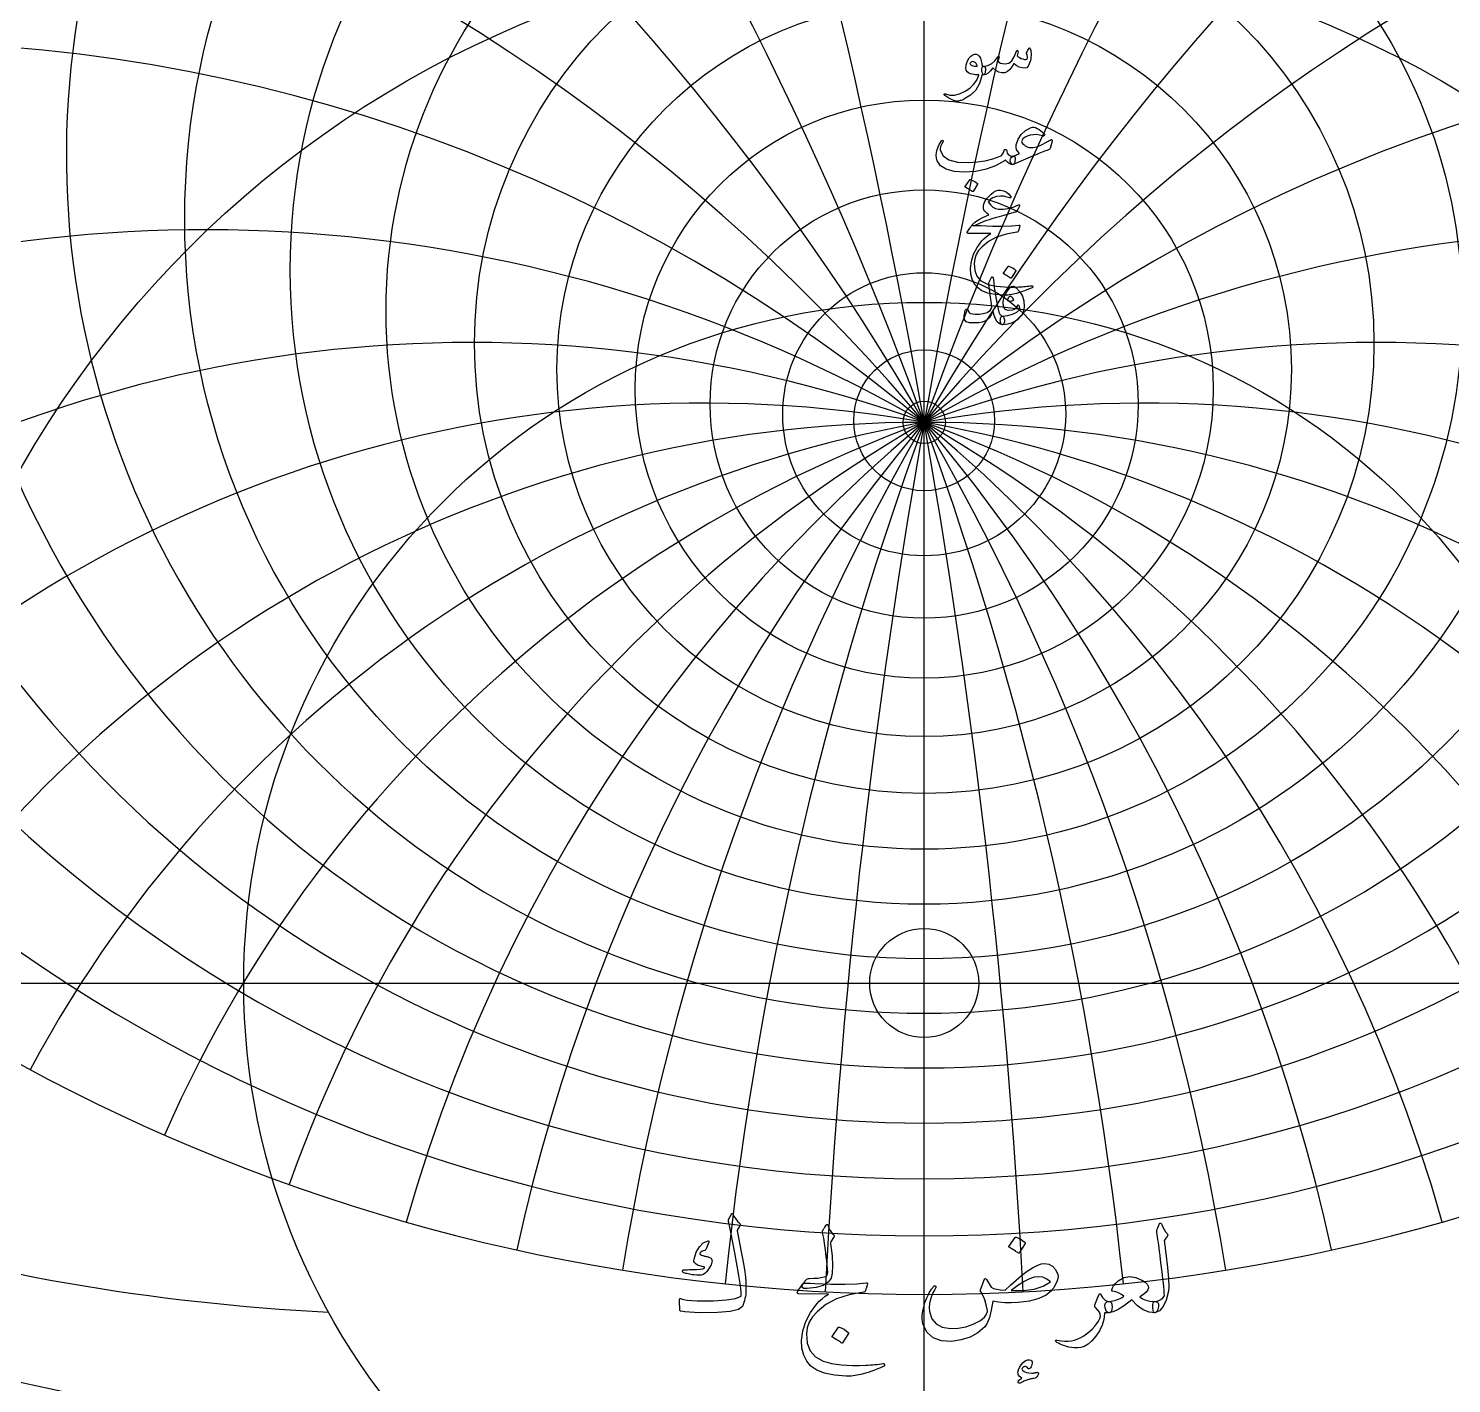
# Model space of a CAD drawing. Header units: millimetres. Extents: x -51 to 51, y -51 to 52.
# Drawn here: x -28.17 to 16.59, y -12.59 to 30.01 of the extents above; entities that cross this region are included whole.
import ezdxf

# ---------------------------------------------------------------- set-up
doc = ezdxf.new("R2010")
doc.units = ezdxf.units.MM
for name, color, linetype in [('CUT_INNER', 6, 'Continuous'), ('CUT_OUTER', 1, 'Continuous'), ('ENGRAVE', 7, 'Continuous'), ('ENGRAVE_FINE', 8, 'Continuous'), ('TEXT', 5, 'Continuous')]:
    doc.layers.add(name, color=color, linetype=linetype)

msp = doc.modelspace()

# ---------------------------------------------------------------- linework, layer by layer
at = {"layer": 'CUT_INNER'}
msp.add_circle((0, 0), 1.715, dxfattribs=at)
at = {"layer": 'CUT_OUTER'}
msp.add_arc((-0.0002, -0.0001), 50.6325, 130.42941, 87.80108, dxfattribs=at)
at = {"layer": 'ENGRAVE'}
for points in [[(0, -49.95), (0, 49.95)], [(-49.95, 0), (49.95, 0)]]:
    msp.add_lwpolyline(points, dxfattribs=at)
for centre, radius in [((0, 0), 49.95), ((0, 24.0199), 23.2589), ((0, 22.4166), 19.939), ((0, 21.1331), 16.9252), ((0, 20.1084), 14.1467), ((0, 0), 32.6967), ((0, 19.2985), 11.5493), ((0, 18.6717), 9.0899), ((0, 18.205), 6.7334), ((0, 17.8821), 4.45), ((0, 0), 21.4029), ((0, 17.6925), 2.2135), ((0, 17.6299), 0.666)]:
    msp.add_circle(centre, radius, dxfattribs=at)
for centre, radius, start, end in [((0, 26.0291), 26.9804, 129.12907, 50.87093), ((0, 28.5677), 31.2367, 156.79715, 23.20285), ((0, 31.8193), 36.2207, 175.75581, 4.24419), ((0, 36.0668), 42.2252, 191.14571, 348.85429), ((0, 41.7678), 49.7183, 204.48686, 335.51314), ((0, -21.505), 39.1349, 33.33333, 146.66667), ((0, -21.505), 39.1349, 33.33333, 146.66667), ((0, 49.713), 59.5017, 216.474136, 323.525864), ((-15.3731, 57.3733), 67.802, 239.347252, 267.156485)]:
    msp.add_arc(centre, radius, start, end, dxfattribs=at)
at = {"layer": 'ENGRAVE_FINE'}
for centre, radius, start, end in [((-221.9451, -21.505), 225.369, 3.00074, 18.312766), ((-221.9451, -21.505), 225.369, 3.00074, 18.312766), ((221.9451, -21.505), 225.369, 161.687234, 176.99926), ((221.9451, -21.505), 225.369, 161.687234, 176.99926), ((-107.5223, -21.505), 114.4228, 6.043545, 36.957146), ((-107.5223, -21.505), 114.4228, 6.043545, 36.957146), ((107.5223, -21.505), 114.4228, 143.042854, 173.956455), ((107.5223, -21.505), 114.4228, 143.042854, 173.956455), ((-67.7837, -21.505), 78.2698, 9.172746, 56.298227), ((-67.7837, -21.505), 78.2698, 9.172746, 56.298227), ((67.7837, -21.505), 78.2698, 123.701773, 170.827254), ((67.7837, -21.505), 78.2698, 123.701773, 170.827254), ((-46.6392, -21.505), 60.8831, 12.43746, 76.762685), ((-46.6392, -21.505), 60.8831, 12.43746, 76.762685), ((46.6392, -21.505), 60.8831, 103.237315, 167.56254), ((46.6392, -21.505), 60.8831, 103.237315, 167.56254), ((-32.8381, -21.505), 51.087, 15.89464, 98.83771), ((-32.8381, -21.505), 51.087, 15.89464, 98.83771), ((32.8381, -21.505), 51.087, 81.16229, 164.10536), ((32.8381, -21.505), 51.087, 81.16229, 164.10536), ((-22.5946, -21.505), 45.1891, 19.61306, 122.95475), ((-22.5946, -21.505), 45.1891, 19.61306, 122.95475), ((22.5946, -21.505), 45.1891, 57.04525, 160.38694), ((22.5946, -21.505), 45.1891, 57.04525, 160.38694), ((-14.2439, -21.505), 41.6465, 23.67877, 133.70083), ((-14.2439, -21.505), 41.6465, 23.67877, 133.70083), ((14.2439, -21.505), 41.6465, 46.29917, 156.32123), ((14.2439, -21.505), 41.6465, 46.29917, 156.32123), ((-6.9005, -21.505), 39.7386, 28.20294, 140.72846), ((-6.9005, -21.505), 39.7386, 28.20294, 140.72846), ((6.9005, -21.505), 39.7386, 39.27154, 151.79706), ((6.9005, -21.505), 39.7386, 39.27154, 151.79706), ((0, 113.591), 129.3035, 247.438662, 292.561338)]:
    msp.add_arc(centre, radius, start, end, dxfattribs=at)
at = {"layer": 'TEXT'}
for points in [[(1.8093, 28.5227), (1.7401, 28.2796), (1.624, 28.0759), (1.461, 27.9118), (1.251, 27.7872), (1.2217, 27.7745), (1.1927, 27.7632), (1.1641, 27.7531), (1.1358, 27.7443), (1.1081, 27.737), (1.0812, 27.7314), (1.055, 27.7274), (1.0295, 27.7251), (0.966, 27.7342), (0.8818, 27.7672), (0.7769, 27.8243), (0.6514, 27.9053), (0.6379, 27.917), (0.6299, 27.9282), (0.6275, 27.9391), (0.6307, 27.9496), (0.6377, 27.9578), (0.6469, 27.9615), (0.6584, 27.9607), (0.672, 27.9556), (0.8026, 27.9133), (0.949, 27.9135), (1.1113, 27.9561), (1.2894, 28.0412), (1.4349, 28.14), (1.5553, 28.2561), (1.6506, 28.3896), (1.7207, 28.5405), (1.7202, 28.5458), (1.7185, 28.5501), (1.7157, 28.5532), (1.7119, 28.5552), (1.6101, 28.5611), (1.5235, 28.5729), (1.4521, 28.5907), (1.3958, 28.6143), (1.3522, 28.6509), (1.3249, 28.7014), (1.3138, 28.7661), (1.319, 28.8447), (1.3206, 28.8551), (1.3227, 28.8658), (1.3251, 28.8766), (1.3278, 28.8876), (1.331, 28.8989), (1.3345, 28.9108), (1.3384, 28.9233), (1.3426, 28.9363), (1.3773, 29.0207), (1.4194, 29.0906), (1.4689, 29.1462), (1.5258, 29.1874), (1.5839, 29.2099), (1.6373, 29.2095), (1.6858, 29.1863), (1.7296, 29.1401), (1.7678, 29.0759), (1.7968, 29.0013), (1.8165, 28.9164), (1.8271, 28.8211), (1.8329, 28.8212), (1.8385, 28.8215), (1.844, 28.8219), (1.8492, 28.8226), (1.8545, 28.8232), (1.8599, 28.8237), (1.8656, 28.8239), (1.8714, 28.824), (1.8913, 28.8198), (1.9068, 28.8071), (1.9179, 28.7858), (1.9246, 28.7561), (1.9273, 28.7234), (1.9268, 28.6904), (1.9229, 28.657), (1.9157, 28.6232), (1.9063, 28.5934), (1.8958, 28.5722), (1.8841, 28.5595), (1.8714, 28.5552), (1.8153, 28.5552), (1.8149, 28.5499), (1.8138, 28.5427), (1.8119, 28.5336), (1.8093, 28.5227)], [(3.3011, 29.3971), (3.3076, 29.4016), (3.3152, 29.4001), (3.3238, 29.3927), (3.3336, 29.3794), (3.3441, 29.3569), (3.3521, 29.3247), (3.3574, 29.283), (3.3602, 29.2317), (3.3611, 29.1734), (3.358, 29.1165), (3.3508, 29.0611), (3.3395, 29.0072), (3.3067, 28.9023), (3.2701, 28.827), (3.2299, 28.7812), (3.1859, 28.765), (3.082, 28.7711), (2.9858, 28.7982), (2.8974, 28.8464), (2.8167, 28.9156), (2.7613, 28.8065), (2.6956, 28.7214), (2.6195, 28.6603), (2.5331, 28.6232), (2.4424, 28.615), (2.3507, 28.6379), (2.2578, 28.6918), (2.1638, 28.7768), (2.0878, 28.6798), (2.0132, 28.6106), (1.9401, 28.5691), (1.8684, 28.5552), (1.854, 28.5633), (1.8404, 28.5877), (1.8274, 28.6283), (1.8153, 28.6852), (1.8108, 28.7413), (1.8182, 28.7827), (1.8374, 28.8093), (1.8684, 28.8211), (2.0047, 28.8519), (2.1239, 28.9119), (2.2262, 29.0011), (2.3115, 29.1194), (2.3161, 29.1259), (2.3211, 29.1305), (2.3265, 29.1333), (2.3322, 29.1342), (2.3392, 29.1335), (2.3455, 29.1313), (2.351, 29.1276), (2.3558, 29.1224), (2.3586, 29.1065), (2.3521, 29.0796), (2.3365, 29.0415), (2.3115, 28.9924), (2.3442, 28.9546), (2.395, 28.9267), (2.4638, 28.9088), (2.5508, 28.9008), (2.6592, 28.9236), (2.7539, 28.9976), (2.8349, 29.123), (2.9023, 29.2996), (2.9057, 29.3087), (2.9097, 29.3151), (2.9145, 29.319), (2.9201, 29.3203), (2.9284, 29.3196), (2.9356, 29.3174), (2.9417, 29.3137), (2.9466, 29.3085), (2.9503, 29.3011), (2.9526, 29.2937), (2.9533, 29.2863), (2.9526, 29.279), (2.923, 29.1549), (2.9575, 29.1242), (2.9991, 29.0973), (3.0476, 29.074), (3.1032, 29.0545), (3.1573, 29.0417), (3.1985, 29.0389), (3.2267, 29.0461), (3.2421, 29.0633), (3.247, 29.0895), (3.2443, 29.1268), (3.2337, 29.1752), (3.2155, 29.2346), (3.2186, 29.2515), (3.2339, 29.2841), (3.2614, 29.3327), (3.3011, 29.3971)], [(1.6676, 28.8536), (1.6365, 28.9077), (1.6026, 28.9459), (1.5656, 28.9682), (1.5258, 28.9747), (1.5019, 28.9684), (1.4807, 28.9584), (1.4621, 28.9448), (1.446, 28.9274), (1.4408, 28.9182), (1.4401, 28.9082), (1.4438, 28.8975), (1.4519, 28.8861), (1.4824, 28.8593), (1.5265, 28.841), (1.5843, 28.8312), (1.6557, 28.8299), (1.6631, 28.8314), (1.6676, 28.8359), (1.669, 28.8432), (1.6676, 28.8536)], [(4.0204, 26.4734), (3.9614, 26.2371), (3.9547, 26.2257), (3.9436, 26.215), (3.9281, 26.205), (3.9082, 26.1957), (3.864, 26.1801), (3.817, 26.1629), (3.7672, 26.144), (3.7147, 26.1234), (3.6594, 26.1013), (3.6013, 26.078), (3.5405, 26.0533), (3.4769, 26.0274), (2.7975, 25.732), (2.7665, 25.7388), (2.7413, 25.7593), (2.7221, 25.7934), (2.7088, 25.8413), (2.7066, 25.892), (2.7207, 25.9351), (2.7509, 25.9703), (2.7975, 25.9978), (2.8033, 26.0005), (2.8148, 26.0056), (2.8321, 26.0131), (2.8551, 26.0229), (2.8836, 26.035), (2.9175, 26.0492), (2.9567, 26.0653), (3.0013, 26.0835), (2.9439, 26.1424), (2.9075, 26.2068), (2.8922, 26.2768), (2.8979, 26.3523), (2.9548, 26.532), (3.0515, 26.6839), (3.1881, 26.8082), (3.3646, 26.9047), (3.4032, 26.9138), (3.4481, 26.9114), (3.4992, 26.8975), (3.5567, 26.8722), (3.6163, 26.8377), (3.6711, 26.7991), (3.7212, 26.7565), (3.7664, 26.7098), (3.7791, 26.6926), (3.7849, 26.6765), (3.7836, 26.6616), (3.7753, 26.6477), (3.7627, 26.637), (3.7487, 26.6315), (3.7332, 26.6311), (3.7162, 26.6359), (3.6277, 26.6638), (3.5338, 26.6765), (3.4342, 26.6741), (3.3292, 26.6566), (3.2341, 26.6281), (3.1586, 26.5901), (3.1027, 26.5425), (3.0663, 26.4852), (3.0626, 26.4598), (3.0722, 26.4306), (3.0951, 26.3977), (3.1313, 26.3612), (3.1726, 26.3279), (3.214, 26.3021), (3.2553, 26.2836), (3.2967, 26.2726), (3.4206, 26.2694), (3.553, 26.2954), (3.6938, 26.3507), (3.8432, 26.435), (3.8593, 26.4452), (3.875, 26.455), (3.8903, 26.4644), (3.9052, 26.4734), (3.9196, 26.4819), (3.9333, 26.4897), (3.9462, 26.4967), (3.9584, 26.503), (3.9922, 26.5188), (4.0138, 26.5192), (4.0232, 26.5041), (4.0204, 26.4734)], [(0.5435, 26.4823), (0.5541, 26.4937), (0.565, 26.4985), (0.5762, 26.4967), (0.5879, 26.4882), (0.5967, 26.4771), (0.5997, 26.4646), (0.5967, 26.4505), (0.5879, 26.435), (0.5428, 26.3652), (0.514, 26.3006), (0.5014, 26.2412), (0.5051, 26.1869), (0.5976, 26.0085), (0.7776, 25.8841), (1.0452, 25.8136), (1.4002, 25.797), (1.6637, 25.8163), (1.9164, 25.8568), (2.1585, 25.9183), (2.3898, 26.0008), (2.4306, 26.025), (2.4644, 26.0621), (2.4912, 26.1121), (2.5109, 26.1751), (2.5176, 26.193), (2.5287, 26.2054), (2.5442, 26.2122), (2.5641, 26.2135), (2.5783, 26.2074), (2.5885, 26.195), (2.5946, 26.1764), (2.5966, 26.1514), (2.6104, 26.0898), (2.649, 26.0436), (2.7124, 26.013), (2.8004, 25.9978), (2.8322, 25.9908), (2.8536, 25.9727), (2.8647, 25.9435), (2.8654, 25.9033), (2.8547, 25.8283), (2.8403, 25.7748), (2.8222, 25.7427), (2.8004, 25.732), (2.7356, 25.7405), (2.6741, 25.7659), (2.616, 25.8084), (2.5611, 25.8679), (2.5565, 25.8703), (2.5486, 25.8686), (2.5373, 25.8629), (2.5227, 25.8531), (2.2473, 25.698), (1.9467, 25.5872), (1.621, 25.5208), (1.2702, 25.4986), (0.946, 25.5208), (0.6942, 25.5872), (0.5147, 25.698), (0.4077, 25.8531), (0.3833, 25.9397), (0.3752, 26.0281), (0.3833, 26.1184), (0.4077, 26.2105), (0.4405, 26.2962), (0.4741, 26.37), (0.5085, 26.4321), (0.5435, 26.4823)], [(1.4386, 25.2564), (1.4423, 25.2601), (1.4475, 25.2623), (1.4541, 25.263), (1.4622, 25.2623), (1.5197, 25.239), (1.5738, 25.2106), (1.6245, 25.177), (1.672, 25.1382), (1.6766, 25.1323), (1.6786, 25.1264), (1.6781, 25.1205), (1.6749, 25.1146), (1.5361, 24.8901), (1.5309, 24.8847), (1.5243, 24.8834), (1.5162, 24.8862), (1.5066, 24.893), (1.4982, 24.8989), (1.4851, 24.9078), (1.4672, 24.9196), (1.4445, 24.9344), (1.4166, 24.9521), (1.3832, 24.9728), (1.3443, 24.9964), (1.2998, 25.023), (1.2939, 25.0274), (1.2909, 25.0319), (1.2909, 25.0363), (1.2939, 25.0407)], [(2.9969, 24.461), (2.9993, 24.4401), (2.9858, 24.4011), (2.9564, 24.3441), (2.9112, 24.2689), (2.9016, 24.2568), (2.8905, 24.2468), (2.878, 24.239), (2.8639, 24.2335), (2.6749, 24.1814), (2.5065, 24.1345), (2.3588, 24.0928), (2.2318, 24.0563), (2.1254, 24.0251), (2.0398, 23.9994), (1.9748, 23.9793), (1.9305, 23.9647), (1.573, 23.8052), (1.5479, 23.8033), (1.5287, 23.8066), (1.5154, 23.8151), (1.508, 23.8288), (1.5078, 23.8338), (1.5102, 23.8399), (1.5152, 23.8471), (1.5228, 23.8554), (1.5955, 23.9237), (1.7045, 23.9957), (1.8496, 24.0714), (2.0309, 24.1508), (1.9816, 24.1929), (1.9401, 24.2335), (1.9063, 24.2726), (1.8802, 24.3103), (1.8642, 24.3515), (1.8603, 24.4011), (1.8686, 24.4593), (1.8891, 24.526), (1.9223, 24.5954), (1.9689, 24.6648), (2.0287, 24.7342), (2.1018, 24.8036), (2.1814, 24.8636), (2.2576, 24.9048), (2.3305, 24.9271), (2.4002, 24.9307), (2.4945, 24.9116), (2.5796, 24.8723), (2.6555, 24.8127), (2.7221, 24.7327), (2.728, 24.7228), (2.731, 24.7135), (2.731, 24.705), (2.728, 24.6973), (2.7216, 24.6901), (2.714, 24.6862), (2.7053, 24.6857), (2.6956, 24.6884), (2.6521, 24.7023), (2.6103, 24.7143), (2.5701, 24.7244), (2.5316, 24.7327), (2.495, 24.739), (2.4603, 24.7431), (2.4278, 24.7449), (2.3972, 24.7445), (2.27, 24.7296), (2.1631, 24.6936), (2.0765, 24.6365), (2.0102, 24.5584), (2.0807, 24.4656), (2.1594, 24.3967), (2.2462, 24.3518), (2.3411, 24.331), (2.4823, 24.3295), (2.6343, 24.3517), (2.7969, 24.3975), (2.9703, 24.4669), (2.9775, 24.4687), (2.9843, 24.4683), (2.9908, 24.4658), (2.9969, 24.461)], [(1.7709, 23.814), (2.15, 23.8007), (2.4777, 23.7993), (2.7541, 23.8096), (2.9791, 23.8318), (2.9861, 23.8326), (2.9921, 23.8321), (2.9971, 23.8304), (3.0013, 23.8273), (3.0043, 23.8232), (3.0061, 23.8181), (3.0066, 23.8121), (3.0057, 23.8052), (2.9999, 23.7782), (2.9943, 23.7535), (2.9888, 23.7309), (2.9836, 23.7106), (2.9785, 23.6925), (2.9736, 23.6767), (2.9689, 23.663), (2.9644, 23.6516), (2.9548, 23.6333), (2.9437, 23.6198), (2.9311, 23.6111), (2.9171, 23.6072), (2.5759, 23.5454), (2.279, 23.4485), (2.0265, 23.3165), (1.8182, 23.1494), (1.713, 23.0292), (1.6365, 22.902), (1.5889, 22.7677), (1.5701, 22.6265), (1.5882, 22.4048), (1.6602, 22.224), (1.7861, 22.0843), (1.9659, 21.9855), (2.0591, 21.9556), (2.1616, 21.9308), (2.2733, 21.9113), (2.3942, 21.8969), (2.5242, 21.8874), (2.6631, 21.8828), (2.8108, 21.883), (2.9673, 21.888), (3.023, 21.8911), (3.0777, 21.8946), (3.1316, 21.8985), (3.1844, 21.9028), (3.2361, 21.9074), (3.286, 21.9124), (3.3343, 21.9177), (3.3809, 21.9234), (3.3951, 21.9242), (3.4053, 21.9205), (3.4114, 21.9124), (3.4134, 21.8998), (3.4123, 21.8852), (3.409, 21.874), (3.4034, 21.866), (3.3957, 21.8614), (3.3122, 21.8261), (3.2332, 21.7942), (3.1586, 21.7656), (3.0884, 21.7403), (3.0229, 21.7181), (2.9622, 21.6989), (2.9062, 21.6827), (2.8551, 21.6694), (2.807, 21.6596), (2.7602, 21.6509), (2.7147, 21.6434), (2.6704, 21.6369), (2.6273, 21.6319), (2.5851, 21.6288), (2.5439, 21.6275), (2.5035, 21.628), (2.2281, 21.6495), (1.9984, 21.696), (1.8145, 21.7676), (1.6764, 21.8644), (1.5751, 21.9853), (1.5043, 22.1265), (1.4643, 22.2881), (1.4549, 22.4699), (1.4838, 22.6956), (1.5531, 22.9145), (1.6626, 23.1268), (1.8123, 23.3325), (1.8708, 23.3947), (1.9371, 23.4544), (2.0111, 23.5114), (2.0929, 23.5659), (1.3781, 23.5718), (1.3609, 23.5792), (1.3537, 23.5925), (1.3565, 23.6117), (1.3692, 23.6368), (1.3932, 23.6733), (1.415, 23.7062), (1.4346, 23.7354), (1.4519, 23.7609), (1.467, 23.7825), (1.48, 23.8), (1.4907, 23.8135), (1.4992, 23.8229), (1.5184, 23.8246), (1.5701, 23.8236), (1.6543, 23.8201), (1.7709, 23.814)], [(2.6409, 22.5311), (2.6446, 22.5348), (2.6498, 22.5371), (2.6564, 22.5378), (2.6645, 22.5371), (2.722, 22.5138), (2.7761, 22.4854), (2.8268, 22.4518), (2.8743, 22.413), (2.8789, 22.4071), (2.8809, 22.4012), (2.8804, 22.3953), (2.8772, 22.3894), (2.7384, 22.1648), (2.7332, 22.1595), (2.7266, 22.1582), (2.7184, 22.161), (2.7088, 22.1678), (2.7005, 22.1737), (2.6874, 22.1826), (2.6695, 22.1944), (2.6468, 22.2092), (2.6189, 22.2269), (2.5855, 22.2476), (2.5466, 22.2712), (2.5021, 22.2978), (2.4962, 22.3022), (2.4932, 22.3066), (2.4932, 22.3111), (2.4962, 22.3155)], [(2.4578, 20.9655), (2.4792, 20.9552), (2.4962, 20.9389), (2.5087, 20.9168), (2.5168, 20.8887), (2.5222, 20.854), (2.5235, 20.8208), (2.5207, 20.789), (2.5139, 20.7587), (2.5037, 20.7329), (2.491, 20.7144), (2.4757, 20.7033), (2.4578, 20.6996), (2.3693, 20.7242), (2.296, 20.786), (2.2379, 20.8852), (2.1948, 21.0216), (2.1893, 21.0452), (2.1845, 21.0656), (2.1804, 21.0828), (2.1771, 21.097), (2.1745, 21.1079), (2.1727, 21.1158), (2.1716, 21.1205), (2.1712, 21.1221), (2.1668, 21.1307), (2.1624, 21.1331), (2.1579, 21.1293), (2.1535, 21.1191), (2.1033, 21.0058), (2.0471, 20.9168), (1.9851, 20.8521), (1.9172, 20.8119), (1.8186, 20.7809), (1.703, 20.7617), (1.5704, 20.7543), (1.4209, 20.7587), (1.321, 20.7896), (1.2665, 20.8643), (1.2575, 20.983), (1.2939, 21.1457), (1.3022, 21.1653), (1.3123, 21.1797), (1.3243, 21.1889), (1.3382, 21.193), (1.3518, 21.1917), (1.3633, 21.1848), (1.3725, 21.1725), (1.3795, 21.1546), (1.3945, 21.1163), (1.4128, 21.0874), (1.4344, 21.0676), (1.4593, 21.0571), (1.5991, 21.0357), (1.7318, 21.0334), (1.8575, 21.0504), (1.9762, 21.0866), (2.0278, 21.1136), (2.07, 21.1501), (2.1031, 21.1963), (2.1269, 21.252), (2.1254, 21.2784), (2.118, 21.3399), (2.1047, 21.4365), (2.0855, 21.5681), (2.0758, 21.6386), (2.0671, 21.7022), (2.0595, 21.7589), (2.0531, 21.8089), (2.0475, 21.8516), (2.0427, 21.8868), (2.0387, 21.9144), (2.0353, 21.9344), (2.0326, 21.9651), (2.0331, 21.992), (2.037, 22.0153), (2.0442, 22.0349), (2.0556, 22.0591), (2.0663, 22.0818), (2.0763, 22.1027), (2.0855, 22.122), (2.0939, 22.1396), (2.1011, 22.1556), (2.1071, 22.1699), (2.1121, 22.1826), (2.1173, 22.1927), (2.1239, 22.1996), (2.1321, 22.2031), (2.1417, 22.2032), (2.1522, 22.1992), (2.1601, 22.1929), (2.1655, 22.1844), (2.1683, 22.1737), (2.1863, 22.0226), (2.2048, 21.8794), (2.2239, 21.7442), (2.2436, 21.6169), (2.2636, 21.4975), (2.2838, 21.3861), (2.3042, 21.2826), (2.3248, 21.1871), (2.3497, 21.0979), (2.3802, 21.0312), (2.4162, 20.9871), (2.4578, 20.9655)], [(2.7975, 21.9078), (2.8178, 21.9049), (2.8403, 21.896), (2.865, 21.8813), (2.892, 21.8606), (3.0074, 21.7376), (3.0877, 21.5991), (3.1329, 21.4452), (3.1431, 21.2757), (3.134, 21.1874), (3.1158, 21.1088), (3.0883, 21.0397), (3.0515, 20.9803), (2.9324, 20.8575), (2.7938, 20.7698), (2.6356, 20.7172), (2.4578, 20.6996), (2.4398, 20.7039), (2.4245, 20.7166), (2.4118, 20.7379), (2.4016, 20.7676), (2.3978, 20.784), (2.3954, 20.8008), (2.3942, 20.818), (2.3942, 20.8355), (2.3953, 20.8529), (2.3968, 20.8695), (2.399, 20.8854), (2.4016, 20.9005), (2.4096, 20.9267), (2.4216, 20.9463), (2.4376, 20.9592), (2.4578, 20.9655), (2.6309, 20.9888), (2.7812, 21.032), (2.9086, 21.0951), (3.0131, 21.1782), (3.0081, 21.2197), (3.002, 21.2528), (2.9948, 21.2773), (2.9865, 21.2934), (2.9766, 21.3073), (2.9673, 21.3163), (2.9588, 21.3205), (2.9511, 21.32), (2.9457, 21.3181), (2.9415, 21.3156), (2.9383, 21.3122), (2.9363, 21.3082), (2.9079, 21.2498), (2.8728, 21.2048), (2.8311, 21.173), (2.7827, 21.1546), (2.6422, 21.1437), (2.5456, 21.1819), (2.493, 21.2692), (2.4843, 21.4057), (2.4962, 21.4839), (2.5198, 21.5652), (2.5552, 21.6494), (2.6025, 21.7365), (2.6524, 21.8115), (2.7015, 21.865), (2.7498, 21.8971), (2.7975, 21.9078)], [(2.7, 21.5888), (2.6706, 21.5805), (2.6476, 21.5585), (2.6308, 21.5229), (2.6202, 21.4736), (2.6204, 21.4658), (2.621, 21.4603), (2.6219, 21.457), (2.6232, 21.4559), (2.6529, 21.4487), (2.683, 21.4448), (2.7135, 21.4442), (2.7443, 21.447), (2.7714, 21.4527), (2.7938, 21.461), (2.8113, 21.4719), (2.8241, 21.4854), (2.7908, 21.5329), (2.7591, 21.5659), (2.7288, 21.5846), (2.7, 21.5888)], [(-6.0065, -7.2839), (-5.9844, -7.3261), (-5.9612, -7.3661), (-5.9371, -7.4039), (-5.912, -7.4394), (-5.8857, -7.4728), (-5.8578, -7.5039), (-5.8286, -7.5329), (-5.7978, -7.5596), (-5.786, -7.5746), (-5.782, -7.5921), (-5.786, -7.612), (-5.7978, -7.6344), (-5.8687, -7.7526), (-5.8756, -7.7654), (-5.8805, -7.7762), (-5.8834, -7.7851), (-5.8844, -7.7919), (-5.8197, -8.1114), (-5.7633, -8.4), (-5.7153, -8.6578), (-5.6757, -8.8849), (-5.6447, -9.081), (-5.6225, -9.2458), (-5.6092, -9.3794), (-5.6048, -9.4817), (-5.6048, -9.6746), (-5.6082, -9.7358), (-5.6146, -9.7972), (-5.624, -9.8589), (-5.6363, -9.9208), (-5.6518, -9.983), (-5.6708, -10.0454), (-5.6932, -10.108), (-5.719, -10.1709), (-5.8377, -10.2642), (-6.0991, -10.3275), (-6.5033, -10.3607), (-7.0503, -10.3639), (-7.2211, -10.358), (-7.3792, -10.3482), (-7.5244, -10.3344), (-7.6569, -10.3167), (-7.6689, -10.3115), (-7.6775, -10.3039), (-7.6827, -10.2938), (-7.6844, -10.2812), (-7.688, -10.2209), (-7.6908, -10.166), (-7.6929, -10.1165), (-7.6943, -10.0725), (-7.6949, -10.0333), (-7.6948, -9.9986), (-7.6939, -9.9683), (-7.6923, -9.9425), (-7.6906, -9.928), (-7.6854, -9.9198), (-7.6768, -9.9181), (-7.6647, -9.9228), (-7.5727, -9.9506), (-7.454, -9.971), (-7.3088, -9.9841), (-7.1369, -9.9897), (-6.6237, -9.9895), (-6.2222, -9.9651), (-5.9324, -9.9166), (-5.7545, -9.844), (-5.7547, -9.7241), (-5.7791, -9.5063), (-5.8276, -9.1904), (-5.9002, -8.7766), (-5.9763, -8.3623), (-6.0351, -8.0489), (-6.0767, -7.8365), (-6.1011, -7.725), (-6.1087, -7.6945), (-6.1158, -7.6659), (-6.1225, -7.6393), (-6.1286, -7.6147), (-6.1343, -7.5923), (-6.1395, -7.5724), (-6.1441, -7.5549), (-6.1483, -7.5399), (-6.1552, -7.5071), (-6.1562, -7.4759), (-6.1513, -7.4461), (-6.1404, -7.4178), (-6.0656, -7.2681), (-6.0595, -7.258), (-6.0528, -7.2514), (-6.0457, -7.2482), (-6.038, -7.2484), (-6.0287, -7.2536), (-6.0203, -7.2612), (-6.0129, -7.2713), (-6.0065, -7.2839)], [(-3.0328, -9.0957), (-3.0415, -8.9824), (-3.052, -8.8633), (-3.0642, -8.7382), (-3.0781, -8.6073), (-3.094, -8.4699), (-3.1121, -8.3256), (-3.1324, -8.1745), (-3.1549, -8.0165), (-3.2022, -7.855), (-3.2027, -7.8338), (-3.2002, -7.8136), (-3.1948, -7.7944), (-3.1864, -7.7762), (-3.1814, -7.7668), (-3.1741, -7.7545), (-3.1646, -7.7393), (-3.1529, -7.721), (-3.1393, -7.6996), (-3.1239, -7.6748), (-3.1068, -7.6465), (-3.0879, -7.6147), (-3.0813, -7.6044), (-3.0732, -7.597), (-3.0636, -7.5925), (-3.0525, -7.5911), (-3.0434, -7.593), (-3.0358, -7.5989), (-3.0296, -7.6088), (-3.0249, -7.6226), (-2.9979, -7.7001), (-2.9599, -7.7752), (-2.9112, -7.8478), (-2.8516, -7.918), (-2.8366, -7.9377), (-2.8309, -7.9574), (-2.8346, -7.9771), (-2.8477, -7.9968), (-2.9304, -8.111), (-2.937, -8.125), (-2.9412, -8.1435), (-2.943, -8.1664), (-2.9422, -8.1937), (-2.8984, -8.5792), (-2.8812, -8.8889), (-2.8905, -9.1227), (-2.9265, -9.2808), (-3.0166, -9.409), (-3.1726, -9.5063), (-3.3947, -9.5725), (-3.6827, -9.6077), (-3.7895, -9.6018), (-3.8422, -9.5683), (-3.8407, -9.5073), (-3.7851, -9.4186), (-3.7754, -9.4069), (-3.7659, -9.3955), (-3.7567, -9.3843), (-3.7477, -9.3733), (-3.7389, -9.3626), (-3.7305, -9.3522), (-3.7222, -9.342), (-3.7142, -9.332), (-3.6945, -9.313), (-3.6709, -9.2995), (-3.6433, -9.2914), (-3.6118, -9.2887), (-3.4705, -9.2842), (-3.3459, -9.2749), (-3.2381, -9.2606), (-3.147, -9.2414), (-3.0956, -9.2219), (-3.0594, -9.1912), (-3.0385, -9.1491), (-3.0328, -9.0957)], [(7.3181, -7.7644), (7.3447, -7.7001), (7.3654, -7.6492), (7.3802, -7.6115), (7.389, -7.5871), (7.3959, -7.5716), (7.4048, -7.5605), (7.4156, -7.5539), (7.4284, -7.5517), (7.4429, -7.5541), (7.455, -7.5615), (7.4646, -7.5738), (7.4717, -7.5911), (7.5045, -7.6755), (7.5436, -7.7516), (7.5892, -7.8193), (7.6411, -7.8786), (7.6556, -7.8976), (7.6598, -7.919), (7.6537, -7.9428), (7.6372, -7.9692), (7.5505, -8.0913), (7.5564, -8.1459), (7.5623, -8.1996), (7.5682, -8.2523), (7.5741, -8.304), (7.58, -8.3547), (7.586, -8.4044), (7.5919, -8.4532), (7.5978, -8.5009), (7.6522, -8.943), (7.6854, -9.2887), (7.6975, -9.5378), (7.6884, -9.6904), (7.614, -9.9673), (7.517, -10.1719), (7.3974, -10.3041), (7.2551, -10.3639), (7.2512, -10.3639), (7.2472, -10.3639), (7.2433, -10.3639), (7.2393, -10.3639), (7.216, -10.3418), (7.2009, -10.2911), (7.1943, -10.2118), (7.196, -10.104), (7.1997, -10.0641), (7.2108, -10.035), (7.2293, -10.0168), (7.2551, -10.0094), (7.355, -9.9895), (7.4383, -9.9533), (7.5047, -9.9009), (7.5544, -9.8322), (7.5511, -9.7497), (7.5451, -9.6559), (7.5364, -9.5508), (7.5249, -9.4344), (7.511, -9.3071), (7.4949, -9.1695), (7.4765, -9.0216), (7.456, -8.8633), (7.437, -8.7077), (7.4195, -8.5679), (7.4035, -8.4438), (7.389, -8.3355), (7.3765, -8.2429), (7.3664, -8.1661), (7.3587, -8.1051), (7.3536, -8.0598), (7.3142, -7.8353), (7.313, -7.8131), (7.3132, -7.7939), (7.3149, -7.7777), (7.3181, -7.7644)], [(2.8595, -7.9968), (2.8644, -7.9918), (2.8713, -7.9889), (2.8802, -7.9879), (2.891, -7.9889), (2.9676, -8.0199), (3.0397, -8.0578), (3.1074, -8.1026), (3.1707, -8.1543), (3.1768, -8.1622), (3.1795, -8.1701), (3.1788, -8.1779), (3.1746, -8.1858), (2.9895, -8.4852), (2.9826, -8.4923), (2.9737, -8.494), (2.9629, -8.4903), (2.9501, -8.4812), (2.939, -8.4733), (2.9215, -8.4615), (2.8977, -8.4458), (2.8674, -8.4261), (2.8302, -8.4024), (2.7857, -8.3749), (2.7337, -8.3434), (2.6744, -8.3079), (2.6665, -8.302), (2.6626, -8.2961), (2.6626, -8.2902), (2.6665, -8.2843)], [(-6.7982, -8.1031), (-6.7908, -8.1041), (-6.7844, -8.107), (-6.779, -8.112), (-6.7746, -8.1189), (-6.7731, -8.125), (-6.7726, -8.1317), (-6.7731, -8.1388), (-6.7746, -8.1464), (-6.8573, -8.3552), (-6.8674, -8.3764), (-6.878, -8.3926), (-6.889, -8.4039), (-6.9006, -8.4103), (-6.9501, -8.4244), (-6.9922, -8.4428), (-7.0269, -8.4657), (-7.0542, -8.493), (-7.0596, -8.5073), (-7.0523, -8.5226), (-7.0321, -8.5388), (-6.9991, -8.5561), (-6.9771, -8.5637), (-6.9543, -8.5708), (-6.9308, -8.5775), (-6.9065, -8.5836), (-6.8813, -8.5893), (-6.8548, -8.5945), (-6.8271, -8.5991), (-6.7982, -8.6033), (-6.6983, -8.6449), (-6.6663, -8.7303), (-6.7022, -8.8596), (-6.8061, -9.0326), (-6.8489, -9.0841), (-6.8908, -9.1242), (-6.9316, -9.153), (-6.9715, -9.1705), (-7.0153, -9.1796), (-7.0759, -9.1833), (-7.1532, -9.1816), (-7.2472, -9.1744), (-7.2952, -9.1698), (-7.3408, -9.1636), (-7.3838, -9.156), (-7.4245, -9.1469), (-7.4626, -9.137), (-7.4983, -9.1272), (-7.5316, -9.1173), (-7.5623, -9.1075), (-7.5813, -9.0969), (-7.5948, -9.0848), (-7.6029, -9.0713), (-7.6056, -9.0563), (-7.6032, -9.0408), (-7.5958, -9.0297), (-7.5835, -9.023), (-7.5663, -9.0208), (-7.5114, -9.0171), (-7.4491, -9.0139), (-7.3794, -9.0112), (-7.3024, -9.009), (-7.1586, -9.0048), (-7.0464, -8.9962), (-6.9656, -8.9832), (-6.9164, -8.9657), (-6.91, -8.961), (-6.9065, -8.9548), (-6.906, -8.9472), (-6.9085, -8.9381), (-6.9119, -8.9324), (-6.9183, -8.9273), (-6.9277, -8.9226), (-6.94, -8.9184), (-7.0542, -8.8908), (-7.102, -8.8771), (-7.1428, -8.8593), (-7.1768, -8.8377), (-7.2039, -8.8121), (-7.2268, -8.782), (-7.2403, -8.751), (-7.2445, -8.719), (-7.2393, -8.686), (-7.1675, -8.4635), (-7.07, -8.2922), (-6.9469, -8.172), (-6.7982, -8.1031)], [(3.7812, -8.816), (3.9185, -8.8362), (4.0352, -8.9007), (4.1312, -9.0095), (4.2065, -9.1626), (4.2149, -9.2212), (4.2085, -9.2867), (4.1873, -9.3591), (4.1514, -9.4383), (4.11, -9.5146), (4.0726, -9.5782), (4.0391, -9.6289), (4.0096, -9.6668), (3.8373, -9.8086), (3.6039, -9.9188), (3.3095, -9.9976), (2.954, -10.0449), (2.7401, -10.0552), (2.5355, -10.0508), (2.3403, -10.0316), (2.1545, -9.9976), (2.1107, -10.2864), (2.054, -10.5185), (1.9846, -10.694), (1.9024, -10.8129), (1.6868, -10.9963), (1.4416, -11.133), (1.1668, -11.2228), (0.8626, -11.2659), (0.5423, -11.2509), (0.2865, -11.1586), (0.0953, -10.9889), (-0.0315, -10.742), (-0.0423, -10.7038), (-0.0512, -10.6638), (-0.0581, -10.622), (-0.063, -10.5786), (-0.0655, -10.5337), (-0.065, -10.4875), (-0.0615, -10.4401), (-0.0551, -10.3915), (-0.0414, -10.3055), (-0.0236, -10.2207), (-0.002, -10.1371), (0.0236, -10.0547), (0.0529, -9.9739), (0.0857, -9.8947), (0.1219, -9.8173), (0.1615, -9.7416), (0.1791, -9.7108), (0.1964, -9.6815), (0.2136, -9.6537), (0.2304, -9.6274), (0.2468, -9.6025), (0.2624, -9.5791), (0.2773, -9.5572), (0.2915, -9.5368), (0.3016, -9.5252), (0.3121, -9.5181), (0.3232, -9.5154), (0.3348, -9.5171), (0.3471, -9.5218), (0.3565, -9.5279), (0.3629, -9.5356), (0.3663, -9.5447), (0.3673, -9.555), (0.3663, -9.5663), (0.3633, -9.5786), (0.3584, -9.5919), (0.3296, -9.6355), (0.3023, -9.6835), (0.2764, -9.7359), (0.2521, -9.7928), (0.2009, -9.9383), (0.1694, -10.0754), (0.1575, -10.2042), (0.1654, -10.3245), (0.239, -10.5532), (0.3732, -10.7194), (0.5679, -10.823), (0.8232, -10.8641), (1.0699, -10.8526), (1.3096, -10.806), (1.5425, -10.7246), (1.7685, -10.6081), (1.8367, -10.5596), (1.8955, -10.5008), (1.945, -10.4316), (1.9851, -10.3521), (1.9898, -10.341), (1.992, -10.3275), (1.9918, -10.3115), (1.989, -10.293), (1.9543, -10.1168), (1.9093, -9.9622), (1.8539, -9.8292), (1.7882, -9.718), (1.7751, -9.6975), (1.7675, -9.6796), (1.7653, -9.6641), (1.7685, -9.651), (1.8906, -9.328), (1.9081, -9.3037), (1.925, -9.2936), (1.9415, -9.2978), (1.9575, -9.3162), (2.1033, -9.5644), (2.1813, -9.6013), (2.2815, -9.6294), (2.4038, -9.6486), (2.5483, -9.6589), (2.7199, -9.4917), (2.892, -9.3369), (3.0646, -9.1944), (3.2376, -9.0641), (3.403, -8.9556), (3.5488, -8.878), (3.6748, -8.8315), (3.7812, -8.816)], [(3.9742, -9.3989), (3.8533, -9.3069), (3.727, -9.2512), (3.5953, -9.232), (3.4582, -9.2493), (3.3095, -9.3017), (3.1392, -9.3881), (2.9471, -9.5085), (2.7335, -9.6628), (3.1227, -9.6641), (3.4592, -9.6205), (3.743, -9.5321), (3.9742, -9.3989)], [(7.2551, -10.0094), (7.3127, -10.0181), (7.3516, -10.0439), (7.3718, -10.087), (7.3733, -10.1473), (7.3541, -10.2406), (7.328, -10.3078), (7.295, -10.3489), (7.2551, -10.3639), (7.0737, -10.3474), (6.8918, -10.2743), (6.7093, -10.1446), (6.5264, -9.9582), (6.2958, -10.1372), (6.1001, -10.2645), (5.9393, -10.34), (5.8135, -10.3639), (5.7719, -10.3546), (5.7377, -10.3265), (5.7109, -10.2797), (5.6914, -10.2143), (5.6858, -10.1276), (5.7042, -10.0646), (5.7468, -10.0252), (5.8135, -10.0094), (5.8742, -10.0035), (5.9342, -9.9937), (5.9934, -9.9799), (6.0518, -9.9622), (6.1096, -9.9403), (6.1665, -9.9139), (6.2228, -9.8832), (6.2783, -9.848), (6.2101, -9.7923), (6.1276, -9.7475), (6.0309, -9.7135), (5.9199, -9.6904), (5.9098, -9.6862), (5.9031, -9.6776), (5.8999, -9.6646), (5.9002, -9.6471), (5.9189, -9.5868), (5.9593, -9.5201), (6.0213, -9.4469), (6.105, -9.3674), (6.2795, -9.2628), (6.4644, -9.2247), (6.6596, -9.253), (6.8652, -9.3477), (6.9523, -9.4083), (7.0129, -9.4679), (7.0468, -9.5265), (7.0542, -9.5841), (7.0326, -9.6461), (6.9794, -9.714), (6.8947, -9.7879), (6.7785, -9.8676), (6.8615, -9.9297), (6.9686, -9.974), (7.0998, -10.0006), (7.2551, -10.0094)], [(-3.4346, -9.4462), (-2.9292, -9.4639), (-2.4922, -9.4659), (-2.1237, -9.4521), (-1.8236, -9.4226), (-1.8144, -9.4215), (-1.8064, -9.4221), (-1.7996, -9.4244), (-1.7941, -9.4285), (-1.79, -9.434), (-1.7877, -9.4408), (-1.7871, -9.4488), (-1.7882, -9.458), (-1.7959, -9.494), (-1.8034, -9.5269), (-1.8107, -9.557), (-1.8177, -9.5841), (-1.8245, -9.6082), (-1.831, -9.6294), (-1.8373, -9.6476), (-1.8433, -9.6628), (-1.8561, -9.6872), (-1.8709, -9.7052), (-1.8876, -9.7167), (-1.9063, -9.7219), (-2.3613, -9.8044), (-2.7571, -9.9336), (-3.0939, -10.1096), (-3.3715, -10.3324), (-3.5119, -10.4927), (-3.6138, -10.6623), (-3.6773, -10.8412), (-3.7024, -11.0296), (-3.6783, -11.3252), (-3.5823, -11.5662), (-3.4144, -11.7526), (-3.1746, -11.8843), (-3.0503, -11.9241), (-2.9137, -11.9571), (-2.7647, -11.9832), (-2.6035, -12.0024), (-2.4302, -12.015), (-2.2451, -12.0211), (-2.0481, -12.0209), (-1.8394, -12.0142), (-1.7652, -12.0101), (-1.6922, -12.0054), (-1.6204, -12.0002), (-1.5499, -11.9945), (-1.4811, -11.9884), (-1.4145, -11.9817), (-1.3501, -11.9746), (-1.288, -11.967), (-1.269, -11.966), (-1.2555, -11.9709), (-1.2473, -11.9817), (-1.2446, -11.9985), (-1.2461, -12.0179), (-1.2505, -12.033), (-1.2579, -12.0435), (-1.2683, -12.0497), (-1.3795, -12.0967), (-1.4849, -12.1393), (-1.5843, -12.1775), (-1.6779, -12.2112), (-1.7653, -12.2407), (-1.8463, -12.2663), (-1.9209, -12.288), (-1.989, -12.3057), (-2.0532, -12.3188), (-2.1156, -12.3303), (-2.1763, -12.3404), (-2.2352, -12.349), (-2.2927, -12.3557), (-2.3489, -12.3599), (-2.404, -12.3616), (-2.4578, -12.3608), (-2.825, -12.3323), (-3.1313, -12.2703), (-3.3765, -12.1747), (-3.5606, -12.0458), (-3.6957, -11.8845), (-3.79, -11.6962), (-3.8434, -11.4808), (-3.856, -11.2383), (-3.8173, -10.9375), (-3.725, -10.6455), (-3.5791, -10.3624), (-3.3794, -10.0882), (-3.3014, -10.0053), (-3.213, -9.9257), (-3.1143, -9.8497), (-3.0052, -9.7771), (-3.9584, -9.7692), (-3.9813, -9.7593), (-3.9909, -9.7416), (-3.9872, -9.716), (-3.9702, -9.6825), (-3.9382, -9.6338), (-3.9092, -9.59), (-3.8831, -9.5511), (-3.8599, -9.5171), (-3.8397, -9.4883), (-3.8225, -9.4649), (-3.8082, -9.4469), (-3.7969, -9.4344), (-3.7713, -9.4322), (-3.7024, -9.4334), (-3.5901, -9.4381), (-3.4346, -9.4462)], [(5.3685, -10.1197), (5.4906, -9.8046), (5.5041, -9.7795), (5.5171, -9.7672), (5.5297, -9.7677), (5.5418, -9.781), (5.5748, -9.8361), (5.6068, -9.8834), (5.6378, -9.9228), (5.6678, -9.9543), (5.7008, -9.9784), (5.7367, -9.9957), (5.7756, -10.006), (5.8175, -10.0094), (5.8588, -10.0203), (5.8884, -10.0528), (5.9061, -10.1069), (5.912, -10.1827), (5.9061, -10.2591), (5.8884, -10.3147), (5.8588, -10.3496), (5.8175, -10.3639), (5.7857, -10.3654), (5.7535, -10.3659), (5.7207, -10.3654), (5.6875, -10.3639), (5.6818, -10.3654), (5.6767, -10.3698), (5.672, -10.3772), (5.6678, -10.3876), (5.6466, -10.5739), (5.5949, -10.7548), (5.5127, -10.9304), (5.4, -11.1005), (5.2742, -11.2484), (5.1528, -11.3575), (5.0359, -11.4276), (4.9234, -11.4589), (4.8175, -11.467), (4.7205, -11.4677), (4.6324, -11.4611), (4.5531, -11.4471), (4.5144, -11.4362), (4.4729, -11.4234), (4.4287, -11.4087), (4.3818, -11.3919), (4.3325, -11.3727), (4.2809, -11.3506), (4.2271, -11.3255), (4.1711, -11.2974), (4.1571, -11.291), (4.1465, -11.2836), (4.1393, -11.2752), (4.1356, -11.2659), (4.1332, -11.2533), (4.1337, -11.2432), (4.1371, -11.2356), (4.1435, -11.2304), (4.1519, -11.2258), (4.1612, -11.2235), (4.1716, -11.2238), (4.1829, -11.2265), (4.307, -11.2516), (4.4232, -11.2639), (4.5315, -11.2634), (4.6319, -11.2501), (4.7313, -11.2239), (4.8284, -11.1886), (4.9233, -11.1442), (5.0159, -11.0906), (5.1067, -11.0282), (5.1957, -10.9572), (5.2829, -10.8776), (5.3685, -10.7893), (5.4327, -10.7088), (5.4837, -10.6288), (5.5213, -10.5493), (5.5457, -10.4703), (5.5386, -10.4151), (5.5093, -10.3521), (5.4578, -10.2812), (5.3842, -10.2024), (5.3714, -10.1855), (5.3645, -10.166), (5.3635, -10.1441), (5.3685, -10.1197)], [(-2.698, -10.8248), (-2.6931, -10.8198), (-2.6862, -10.8169), (-2.6773, -10.8159), (-2.6665, -10.8169), (-2.5899, -10.8479), (-2.5178, -10.8858), (-2.4501, -10.9306), (-2.3869, -10.9823), (-2.3807, -10.9902), (-2.378, -10.9981), (-2.3787, -11.0059), (-2.3829, -11.0138), (-2.568, -11.3132), (-2.5749, -11.3203), (-2.5838, -11.322), (-2.5946, -11.3183), (-2.6074, -11.3092), (-2.6185, -11.3013), (-2.636, -11.2895), (-2.6599, -11.2738), (-2.6901, -11.2541), (-2.7273, -11.2304), (-2.7719, -11.2029), (-2.8238, -11.1714), (-2.8831, -11.1359), (-2.891, -11.13), (-2.895, -11.1241), (-2.895, -11.1182), (-2.891, -11.1123)], [(3.4917, -12.4219), (3.4532, -12.4291), (3.4174, -12.4359), (3.3845, -12.4424), (3.3543, -12.4485), (3.3271, -12.4544), (3.303, -12.4603), (3.282, -12.4662), (3.2642, -12.4721), (3.2461, -12.4789), (3.2243, -12.4873), (3.1988, -12.4973), (3.1697, -12.509), (3.1368, -12.5226), (3.1003, -12.5382), (3.06, -12.5558), (3.0161, -12.5755), (2.9982, -12.5814), (2.9828, -12.5814), (2.9701, -12.5755), (2.9599, -12.5637), (2.9538, -12.5347), (2.971, -12.5009), (3.0115, -12.4623), (3.0751, -12.4189), (3.0264, -12.3913), (2.9895, -12.3613), (2.9644, -12.3292), (2.9511, -12.2949), (2.9485, -12.2301), (2.9644, -12.1597), (2.9987, -12.0838), (3.0515, -12.0024), (3.1145, -11.9295), (3.1793, -11.8791), (3.2459, -11.8512), (3.3144, -11.8459), (3.3526, -11.8555), (3.3787, -11.8754), (3.3925, -11.9057), (3.3942, -11.9463), (3.3875, -11.9902), (3.3765, -12.0305), (3.361, -12.067), (3.341, -12.0999), (3.3211, -12.123), (3.3026, -12.1331), (3.2856, -12.1304), (3.2701, -12.1147), (3.2524, -12.0912), (3.2317, -12.0741), (3.2081, -12.0632), (3.1815, -12.0586), (3.1536, -12.0586), (3.1291, -12.0645), (3.1078, -12.0763), (3.0899, -12.094), (3.0768, -12.1154), (3.0729, -12.1354), (3.0783, -12.1538), (3.0929, -12.1708), (3.1475, -12.2112), (3.214, -12.241), (3.2923, -12.26), (3.3824, -12.2683), (3.3902, -12.268), (3.399, -12.2672), (3.4087, -12.2658), (3.4193, -12.2639), (3.4308, -12.2616), (3.4433, -12.2591), (3.4567, -12.2564), (3.471, -12.2535), (3.4865, -12.2507), (3.5005, -12.248), (3.5131, -12.2455), (3.5242, -12.2432), (3.5339, -12.2412), (3.5426, -12.2399), (3.5502, -12.239), (3.5567, -12.2387), (3.5688, -12.24), (3.5788, -12.2439), (3.5866, -12.2504), (3.5921, -12.2594), (3.5956, -12.2681), (3.5973, -12.2764), (3.5971, -12.2844), (3.5951, -12.2919), (3.5664, -12.3455), (3.5397, -12.385), (3.5147, -12.4105), (3.4917, -12.4219)]]:
    msp.add_lwpolyline(points, close=True, dxfattribs=at)

doc.saveas('drawing.dxf')
